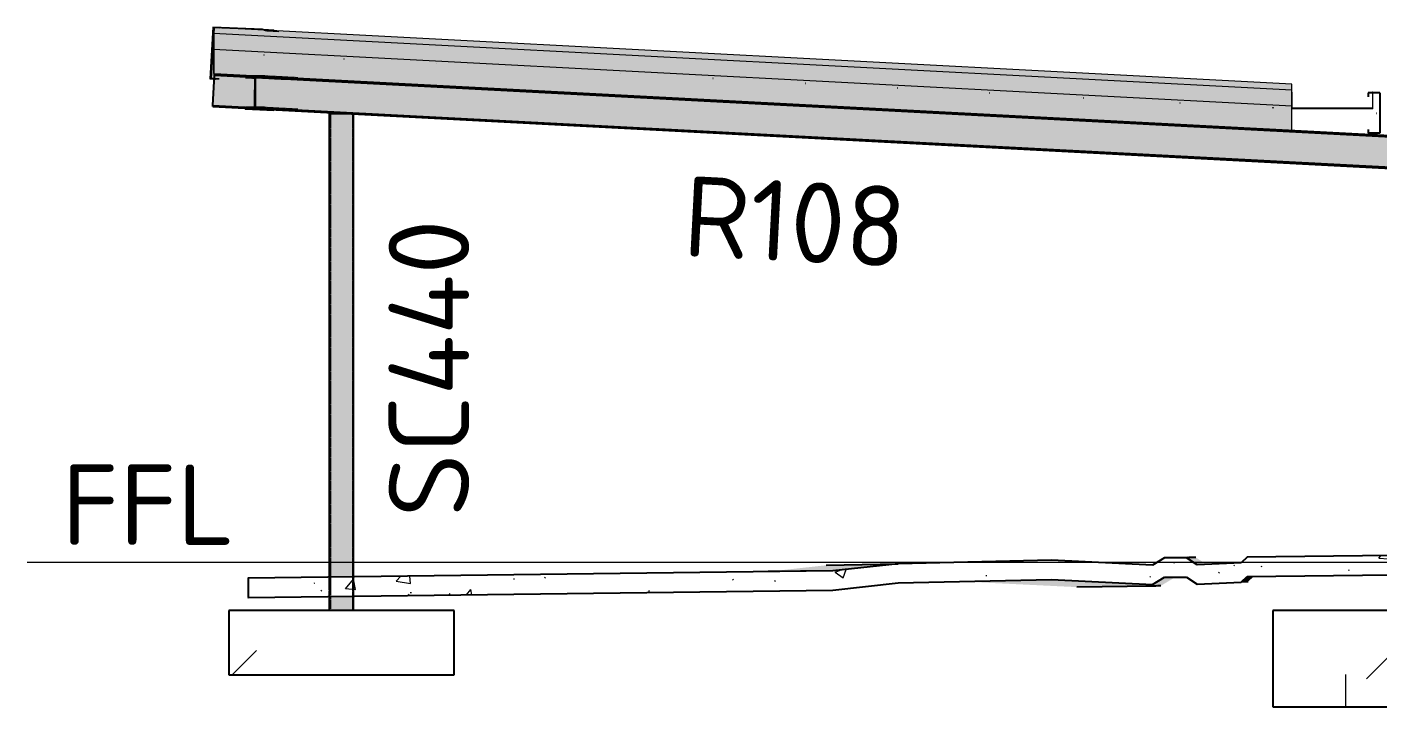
# Model space of a CAD drawing. Header units: millimetres. Extents: x 632 to 561478, y -3890 to 22200.
# Drawn here: x 143206 to 151598, y 4300 to 8522 of the extents above; entities that cross this region are included whole.
import ezdxf

# ---------------------------------------------------------------- set-up
doc = ezdxf.new("R2010")
doc.units = ezdxf.units.MM
for name, pattern in [('Dash', [7, 5, -2]), ('Hidden Double', [7, 5, -2]), ('Hidden Half', [3, 2, -1])]:
    doc.linetypes.add(name, pattern=pattern)
for name, color, linetype, lineweight in [('A-230-H-FLOOR', 190, 'Continuous', 13), ('A-230-M_FLOOR', 192, 'Continuous', 13), ('A-230-MH_FLOOR', 190, 'Hidden Double', 13), ('A-270-M_ROOF', 132, 'Continuous', 13), ('S-160-M_FOUND', 171, 'Continuous', 13), ('S-160-MH_FOUND', 171, 'Hidden Half', 13), ('S-280-A_COLUMN', 171, 'Continuous', 18), ('S-280-A_STRUCT_FRAME', 2, 'Continuous', 18), ('S-280-M_COLUMN', 52, 'Continuous', 13), ('S-280-M_STRUCT_FRAME', 12, 'Continuous', 13), ('S-280-MH_COLUMN', 52, 'Hidden Half', 13), ('Z-230-A_LEVEL', 51, 'Continuous', 13), ('Z-230_A_LEVEL', 51, 'Continuous', 18)]:
    doc.layers.add(name, color=color, linetype=linetype, lineweight=lineweight)
doc.styles.add('ISOCPEUR_2', font='isocpeur.ttf', dxfattribs={"height": 500})
pattern_1 = [(45, (4337896, 0), (-1414.214, 0), [750, -3000]), (45, (4338896, 1000), (-1414.214, 0), [750, -3000]), (45, (4339896, -300), (-1414.214, 0), [250, -2000]), (90, (4339896, 500), (-500, 500), [500, -2000]), (315, (4339896, 1000), (0, 2828.43), [500, -3000]), (0, (4338896, 1000), (2000, 2000), [300, -1000]), (0, (4336396, 2000), (2000, 2000), [300, -2000])]

# ---------------------------------------------------------------- blocks, each defined once
blk = doc.blocks.new('Roof Gutters4 - Roof Gutters-3348027-S6_501-SECTION C4')
at = {"layer": 'A-270-M_ROOF', "lineweight": 5, "transparency": 33554432}
for points in [[(4305315.5, 8199.8), (4305313.9, 8202.5), (4305297.6, 8203.4), (4305316.6, 8519.3), (4305621.3, 8506.2), (4305638.3, 8499.9), (4305647.7, 8499.7), (4305621.9, 8509.1), (4305313.8, 8522.4), (4305294.5, 8200.9), (4305313.9, 8199.9)], [(4305302.4, 8203.2), (4305321.3, 8519), (4305316.6, 8519.3), (4305297.6, 8203.4)], [(4305322.6, 8202.2), (4305324.1, 8231), (4305335.2, 8231), (4305352.4, 8517.4), (4305321.2, 8519), (4305302.3, 8203.2), (4305313.9, 8202.6)], [(4305687.5, 8502.7), (4305625.7, 8506), (4305647.7, 8504.5)], [(4305722.2, 8495.6), (4305692.7, 8505.5), (4305626.3, 8509), (4305653, 8499.1)]]:
    blk.add_hatch(color=253, dxfattribs=at).paths.add_polyline_path(points)
at = {"layer": 'A-270-M_ROOF', "color": 53, "lineweight": 5}
for p, q in [((4305313.8, 8522.4), (4305294.5, 8200.9)), ((4305297.6, 8203.4), (4305316.6, 8519.3)), ((4305299.4, 8203.4), (4305316.6, 8489.8)), ((4305621.9, 8509.1), (4305313.8, 8522.4)), ((4305313.8, 8522.4), (4305318.5, 8522.2)), ((4305316.6, 8519.3), (4305621.3, 8506.2)), ((4305316.6, 8519.3), (4305321.3, 8519)), ((4305316.6, 8489.8), (4305318.3, 8519.2)), ((4305321.3, 8519), (4305316.6, 8439.8)), ((4305318.3, 8519.2), (4305318.5, 8522.2)), ((4305318.5, 8522.2), (4305349.4, 8520.5)), ((4305318.5, 8522.2), (4305626.3, 8509)), ((4305582.3, 8507.8), (4305321.3, 8519)), ((4305321.3, 8519), (4305352.4, 8517.4)), ((4305625.7, 8506), (4305582.3, 8507.8)), ((4305621.3, 8506.2), (4305638.3, 8499.9)), ((4305621.3, 8506.2), (4305625.7, 8506)), ((4305648.7, 8499.3), (4305621.9, 8509.1)), ((4305621.9, 8509.1), (4305626.3, 8509)), ((4305635, 8502.6), (4305625.7, 8506)), ((4305626.3, 8509), (4305692.7, 8505.5)), ((4305626.3, 8509), (4305645.1, 8502)), ((4305627.7, 8505.9), (4305635.8, 8505.4)), ((4305642.6, 8499.8), (4305635, 8502.6)), ((4305637.6, 8505.4), (4305687.5, 8502.7)), ((4305638.3, 8499.9), (4305647.7, 8499.4)), ((4305638.3, 8499.9), (4305642.6, 8499.8)), ((4305647.7, 8499.5), (4305642.6, 8499.8)), ((4305642.6, 8499.8), (4305647.7, 8499.5)), ((4305645.1, 8502), (4305653, 8499.1)), ((4305647.7, 8499.4), (4305648.7, 8499.3)), ((4305648.3, 8499.5), (4305652.8, 8499.2)), ((4305653, 8499.1), (4305648.4, 8499.4)), ((4305648.7, 8499.3), (4305653, 8499.1)), ((4305652.8, 8499.2), (4305710.9, 8496.2)), ((4305653, 8499.1), (4305722.5, 8495.5)), ((4305687.5, 8502.7), (4305692, 8502.5)), ((4305316.6, 8439.8), (4305302.4, 8203.2)), ((4305294.5, 8200.9), (4305315.5, 8199.8)), ((4305294.5, 8200.9), (4305299.2, 8200.7)), ((4305315.6, 8202.3), (4305297.6, 8203.4)), ((4305297.6, 8203.4), (4305302.4, 8203.2)), ((4305299.2, 8200.7), (4305299.4, 8203.1)), ((4305299.2, 8200.7), (4305315.5, 8199.8)), ((4305302.4, 8203.2), (4305319.3, 8202.3)), ((4305302.4, 8203.2), (4305320.4, 8202.1)), ((4305315.5, 8199.8), (4305315.6, 8202.3)), ((4305320.2, 8199.6), (4305315.5, 8199.8)), ((4305315.5, 8199.8), (4305320.3, 8199.6)), ((4305320.4, 8202.1), (4305315.6, 8202.3)), ((4305319.3, 8202.3), (4305333.4, 8201.6)), ((4305320.4, 8202.1), (4305320.2, 8199.6)), ((4305353.3, 8197.9), (4305320.3, 8199.6)), ((4305320.3, 8199.6), (4305329.9, 8199.1)), ((4305353.4, 8200.4), (4305320.4, 8202.1))]:
    blk.add_line(p, q, dxfattribs=at)
blk = doc.blocks.new('25021-APA-ZZ-ZZ-M3-AR-000001_V3_rvt-3-S6_501-SECTION C4')
at = {"layer": 'A-270-M_ROOF', "transparency": 33554432}
for color, points in [(9, [(4312014.5, 8133.2), (4312014.5, 8168.2), (4305316.6, 8519.3), (4305316.6, 8484.2), (4311910.6, 8138.6)]), (253, [(4312518.5, 8016.2), (4312516.5, 8018.2), (4312016.5, 8018.2), (4312014.5, 8016.2)])]:
    blk.add_hatch(color=color, dxfattribs=at).paths.add_polyline_path(points)
at = {"layer": 'A-270-M_ROOF', "lineweight": 5, "transparency": 33554432}
for color, points in [(8, [(4312014.5, 8033), (4312014.5, 8133.2), (4305316.6, 8484.2), (4305316.6, 8384.1), (4311910.6, 8038.5)]), (8, [(4312014.5, 7882.8), (4312014.5, 8033), (4305316.6, 8384.1), (4305316.6, 8233.9), (4311910.6, 7888.3)]), (8, [(4312014.6, 7882.8), (4312015.4, 7896), (4312014.6, 8168.2)]), (253, [(4312016.7, 8018.2), (4312017.5, 8022.9), (4312016.7, 8118.2)])]:
    blk.add_hatch(color=color, dxfattribs=at).paths.add_polyline_path(points)
at = {"layer": 'A-270-M_ROOF', "color": 53, "lineweight": 5}
for p, q in [((4312014.5, 8168.2), (4305316.6, 8519.3)), ((4305316.6, 8519.3), (4305316.6, 8233.9)), ((4305321.3, 8519), (4305316.6, 8519.3)), ((4305316.6, 8484.2), (4312014.5, 8133.2)), ((4305321.3, 8233.7), (4305321.3, 8519)), ((4305352.4, 8517.4), (4305321.3, 8519)), ((4305316.6, 8384.1), (4312014.5, 8033)), ((4305316.6, 8233.9), (4312014.5, 7882.8)), ((4305316.6, 8233.9), (4305321.3, 8233.7)), ((4305321.3, 8233.7), (4305352.6, 8232)), ((4312014.5, 7882.8), (4312014.5, 8168.2)), ((4312014.5, 8168.2), (4312015.4, 8168.2)), ((4312016.5, 8118.2), (4312014.5, 8118.2)), ((4312014.5, 8118.2), (4312014.5, 8016.2)), ((4312015.4, 8118.2), (4312014.5, 8118.2)), ((4312016.5, 8018.2), (4312016.5, 8118.2)), ((4312017.4, 8118.2), (4312016.5, 8118.2)), ((4312518.5, 8118.2), (4312516.5, 8118.2)), ((4312516.5, 8118.2), (4312516.5, 8018.2)), ((4312517.4, 8118.2), (4312516.5, 8118.2)), ((4312518.5, 8016.2), (4312518.5, 8118.2)), ((4312518.5, 8118.2), (4312519.4, 8118.2)), ((4312014.5, 8016.2), (4312518.5, 8016.2)), ((4312015.4, 8016.2), (4312014.5, 8016.2)), ((4312516.5, 8018.2), (4312016.5, 8018.2)), ((4312017.4, 8018.2), (4312016.5, 8018.2)), ((4312517.4, 8018.2), (4312516.5, 8018.2)), ((4312519.4, 8016.2), (4312518.5, 8016.2)), ((4312015.4, 7882.8), (4312014.5, 7882.8))]:
    blk.add_line(p, q, dxfattribs=at)
blk.add_blockref('Roof Gutters4 - Roof Gutters-3348027-S6_501-SECTION C4', (0, 0), dxfattribs=at)
blk = doc.blocks.new('NRP_Framing-Steel-Purlin C - P946 - EC250-24-4139665-S6_501-SECTION C4')
at = {"layer": 'S-280-M_STRUCT_FRAME', "color": 1, "lineweight": 25}
blk.add_line((4311321, 8051.9), (4311322.1, 8051.8), dxfattribs=at)
blk.add_line((4311321, 8051.9), (4311322.1, 8051.8), dxfattribs=at)
blk = doc.blocks.new('NRP_Framing-Steel-Purlin C - P946 - EC250-24-4139697-S6_501-SECTION C4')
at = {"layer": 'S-280-M_STRUCT_FRAME', "color": 1, "lineweight": 25}
blk.add_line((4305629.2, 8350.2), (4305631.4, 8350), dxfattribs=at)
blk.add_line((4305629.2, 8350.2), (4305631.4, 8350), dxfattribs=at)
blk = doc.blocks.new('NRP_Framing-Steel-Purlin C - P946 - EC250-24-4139666-S6_501-SECTION C4')
at = {"layer": 'S-280-M_STRUCT_FRAME', "color": 1, "lineweight": 25}
for p, q in [((4312562, 8112.7), (4312489, 8112.7)), ((4312489, 8112.7), (4312489, 8088.7)), ((4312562, 8112.7), (4312562, 7862.7)), ((4312489, 7886.7), (4312489, 7862.7)), ((4312562, 7862.7), (4312489, 7862.7))]:
    blk.add_line(p, q, dxfattribs=at)
blk = doc.blocks.new('NRP_Framing-Steel-Purlin C - P946 - EC250-24-4139667-S6_501-SECTION C4')
at = {"layer": 'S-280-M_STRUCT_FRAME', "color": 1, "lineweight": 25}
blk.add_line((4311897.9, 8021.6), (4311899, 8021.6), dxfattribs=at)
blk.add_line((4311897.9, 8021.6), (4311899, 8021.6), dxfattribs=at)
blk = doc.blocks.new('NRP_Framing-Steel-Purlin C - P946 - EC250-24-4138995-S6_501-SECTION C4')
at = {"layer": 'S-280-M_STRUCT_FRAME', "color": 1, "lineweight": 25}
blk.add_line((4311319.9, 8051.9), (4311321, 8051.9), dxfattribs=at)
blk.add_line((4311319.9, 8051.9), (4311321, 8051.9), dxfattribs=at)
blk = doc.blocks.new('NRP_Framing-Steel-Purlin C - P946 - EC250-24-V23-S6_501-SECTION C4')
at = {"layer": 'S-280-M_STRUCT_FRAME', "color": 1, "lineweight": 25}
blk.add_line((4312541.1, 7987.7), (4312542.2, 7987.7), dxfattribs=at)
blk.add_line((4312541.1, 7987.7), (4312542.2, 7987.7), dxfattribs=at)
blk = doc.blocks.new('NRP_Framing-Steel-Purlin C - P946 - EC250-24-V24-S6_501-SECTION C4')
at = {"layer": 'S-280-M_STRUCT_FRAME', "color": 1, "lineweight": 25}
blk.add_line((4311896.8, 8021.7), (4311897.9, 8021.6), dxfattribs=at)
blk.add_line((4311896.8, 8021.7), (4311897.9, 8021.6), dxfattribs=at)
blk = doc.blocks.new('NRP_Framing-Steel-Purlin C - P946 - EC250-24-4139668-S6_501-SECTION C4')
at = {"layer": 'S-280-M_STRUCT_FRAME', "color": 1, "lineweight": 25}
blk.add_line((4310710.6, 8083.9), (4310711.7, 8083.8), dxfattribs=at)
blk.add_line((4310710.6, 8083.9), (4310711.7, 8083.8), dxfattribs=at)
blk = doc.blocks.new('NRP_Framing-Steel-Purlin C - P946 - EC250-24-4139801-S6_501-SECTION C4')
at = {"layer": 'S-280-M_STRUCT_FRAME', "color": 1, "lineweight": 25}
blk.add_line((4309567.4, 8143.8), (4309567.1, 8143.8), dxfattribs=at)
blk.add_line((4309567.4, 8143.8), (4309567.1, 8143.8), dxfattribs=at)
blk = doc.blocks.new('NRP_Framing-Steel-Purlin C - P946 - EC250-24-4139670-S6_501-SECTION C4')
at = {"layer": 'S-280-M_STRUCT_FRAME', "color": 1, "lineweight": 25}
blk.add_line((4309566, 8143.8), (4309567.1, 8143.8), dxfattribs=at)
blk.add_line((4309566, 8143.8), (4309567.1, 8143.8), dxfattribs=at)
blk = doc.blocks.new('NRP_Framing-Steel-Purlin C - P946 - EC250-24-4139802-S6_501-SECTION C4')
at = {"layer": 'S-280-M_STRUCT_FRAME', "color": 1, "lineweight": 25}
blk.add_line((4308994.1, 8173.8), (4308993.9, 8173.8), dxfattribs=at)
blk.add_line((4308994.1, 8173.8), (4308993.9, 8173.8), dxfattribs=at)
blk = doc.blocks.new('NRP_Framing-Steel-Purlin C - P946 - EC250-24-4139672-S6_501-SECTION C4')
at = {"layer": 'S-280-M_STRUCT_FRAME', "color": 1, "lineweight": 25}
blk.add_line((4308992.8, 8173.9), (4308993.9, 8173.8), dxfattribs=at)
blk.add_line((4308992.8, 8173.9), (4308993.9, 8173.8), dxfattribs=at)
blk = doc.blocks.new('NRP_Framing-Steel-Purlin C - P946 - EC250-24-4139803-S6_501-SECTION C4')
at = {"layer": 'S-280-M_STRUCT_FRAME', "color": 1, "lineweight": 25}
blk.add_line((4308420.8, 8203.9), (4308420.7, 8203.9), dxfattribs=at)
blk.add_line((4308420.8, 8203.9), (4308420.7, 8203.9), dxfattribs=at)
blk = doc.blocks.new('NRP_Framing-Steel-Purlin C - P946 - EC250-24-4139674-S6_501-SECTION C4')
at = {"layer": 'S-280-M_STRUCT_FRAME', "color": 1, "lineweight": 25}
blk.add_line((4308419.6, 8203.9), (4308420.7, 8203.9), dxfattribs=at)
blk.add_line((4308419.6, 8203.9), (4308420.7, 8203.9), dxfattribs=at)
blk = doc.blocks.new('NRP_Framing-Steel-Purlin C - P946 - EC250-24-4139676-S6_501-SECTION C4')
at = {"layer": 'S-280-M_STRUCT_FRAME', "color": 1, "lineweight": 25}
blk.add_line((4307846.4, 8234), (4307847.6, 8233.9), dxfattribs=at)
blk.add_line((4307846.4, 8234), (4307847.6, 8233.9), dxfattribs=at)
blk = doc.blocks.new('NRP_Framing-Steel-Purlin C - P946 - EC250-24-4139805-S6_501-SECTION C4')
at = {"layer": 'S-280-M_STRUCT_FRAME', "color": 1, "lineweight": 25}
blk.add_line((4307273.3, 8264), (4307273.1, 8264), dxfattribs=at)
blk.add_line((4307273.3, 8264), (4307273.1, 8264), dxfattribs=at)
blk = doc.blocks.new('NRP_Framing-Steel-Purlin C - P946 - EC250-24-4139678-S6_501-SECTION C4')
at = {"layer": 'S-280-M_STRUCT_FRAME', "color": 1, "lineweight": 25}
blk.add_line((4307273.3, 8264), (4307274.4, 8263.9), dxfattribs=at)
blk.add_line((4307273.3, 8264), (4307274.4, 8263.9), dxfattribs=at)
blk = doc.blocks.new('NRP_Framing-Steel-Purlin C - P946 - EC250-24-4139806-S6_501-SECTION C4')
at = {"layer": 'S-280-M_STRUCT_FRAME', "color": 1, "lineweight": 25}
blk.add_line((4306700.1, 8294), (4306699.9, 8294), dxfattribs=at)
blk.add_line((4306700.1, 8294), (4306699.9, 8294), dxfattribs=at)
blk = doc.blocks.new('NRP_Framing-Steel-Purlin C - P946 - EC250-24-4139680-S6_501-SECTION C4')
at = {"layer": 'S-280-M_STRUCT_FRAME', "color": 1, "lineweight": 25}
blk.add_line((4306700.1, 8294), (4306701.2, 8294), dxfattribs=at)
blk.add_line((4306700.1, 8294), (4306701.2, 8294), dxfattribs=at)
blk = doc.blocks.new('NRP_Framing-Steel-Purlin C - P946 - EC250-24-4139807-S6_501-SECTION C4')
at = {"layer": 'S-280-M_STRUCT_FRAME', "color": 1, "lineweight": 25}
blk.add_line((4306126.9, 8324.1), (4306126.6, 8324.1), dxfattribs=at)
blk.add_line((4306126.9, 8324.1), (4306126.6, 8324.1), dxfattribs=at)
blk = doc.blocks.new('NRP_Framing-Steel-Purlin C - P946 - EC250-24-V25-S6_501-SECTION C4')
at = {"layer": 'S-280-M_STRUCT_FRAME', "color": 1, "lineweight": 25}
blk.add_line((4306126.9, 8324.1), (4306128, 8324), dxfattribs=at)
blk.add_line((4306126.9, 8324.1), (4306128, 8324), dxfattribs=at)
blk = doc.blocks.new('NRP_Framing-Steel-Purlin C - P946 - EC250-24-4139682-S6_501-SECTION C4')
at = {"layer": 'S-280-M_STRUCT_FRAME', "color": 1, "lineweight": 25}
blk.add_line((4310138.2, 8113.8), (4310139.3, 8113.8), dxfattribs=at)
blk.add_line((4310138.2, 8113.8), (4310139.3, 8113.8), dxfattribs=at)
blk = doc.blocks.new('NRP_Framing-Steel-Purlin C - P946 - EC250-24-4139808-S6_501-SECTION C4')
at = {"layer": 'S-280-M_STRUCT_FRAME', "color": 1, "lineweight": 25}
blk.add_line((4310137, 8113.9), (4310138.2, 8113.9), dxfattribs=at)
blk.add_line((4310137, 8113.9), (4310138.2, 8113.9), dxfattribs=at)
blk = doc.blocks.new('NRP_Framing-Steel-Purlin C - P946 - EC250-24-V26-S6_501-SECTION C4')
at = {"layer": 'S-280-M_STRUCT_FRAME', "color": 1, "lineweight": 25}
blk.add_line((4310719, 8083.4), (4310720.1, 8083.4), dxfattribs=at)
blk.add_line((4310719, 8083.4), (4310720.1, 8083.4), dxfattribs=at)
blk = doc.blocks.new('NRP_Column-Steel-SHS - SC440 - 150x150x5_0SHS-4139702-S6_501-SECTION C4')
at = {"layer": 'S-280-MH_COLUMN', "lineweight": 25}
for p, q in [((4306041.7, 7982.3), (4306041.7, 5106.4)), ((4306181.7, 7982.3), (4306181.7, 5108.1)), ((4306041.7, 5106.3), (4306041.7, 4986.4)), ((4306181.7, 5108.1), (4306181.7, 4988.2)), ((4306041.7, 4986.4), (4306041.7, 4900)), ((4306181.7, 4988.1), (4306181.7, 4900))]:
    blk.add_line(p, q, dxfattribs=at)
blk = doc.blocks.new('NRP_Foundation-Pad Footing Fibre _v2_ - PF5 -1400 x 1400 x 400d-3893014-S6_501-SECTION C4')
at = {"layer": 'S-160-M_FOUND'}
h = blk.add_hatch(dxfattribs=at)
h.set_pattern_fill('FP_11', color=256, style=0, pattern_type=2)
h.set_pattern_definition(pattern_1)
h.paths.add_polyline_path([(4306811.7, 4500), (4306811.7, 4900), (4305411.7, 4900), (4305411.7, 4500)])
at = {"layer": 'S-160-M_FOUND', "lineweight": 25}
for p, q in [((4306811.7, 4900), (4305411.7, 4900)), ((4305411.7, 4900), (4305411.7, 4500)), ((4306811.7, 4500), (4306811.7, 4900)), ((4305411.7, 4500), (4306811.7, 4500))]:
    blk.add_line(p, q, dxfattribs=at)
blk = doc.blocks.new('NRP_Foundation-Pad Footing Fibre _v2_ - PF2 -2400 x 2000 x 600d-3893007-S6_501-SECTION C4')
at = {"layer": 'S-160-M_FOUND'}
h = blk.add_hatch(dxfattribs=at)
h.set_pattern_fill('FP_11', color=256, style=0, pattern_type=2)
h.set_pattern_definition(pattern_1)
h.paths.add_polyline_path([(4311896.4, 4300), (4314296.4, 4300), (4314296.4, 4900), (4311896.4, 4900)])
at = {"layer": 'S-160-M_FOUND', "lineweight": 25}
for p, q in [((4314296.4, 4900), (4311896.4, 4900)), ((4311896.4, 4900), (4311896.4, 4300)), ((4314296.4, 4300), (4314296.4, 4900)), ((4311896.4, 4300), (4314296.4, 4300))]:
    blk.add_line(p, q, dxfattribs=at)
blk = doc.blocks.new('NRP_Framing-Steel-UB - R108 - 200UB25_4-4139699-S6_501-SECTION C4')
at = {"layer": 'S-280-M_STRUCT_FRAME', "linetype": 'Dash', "lineweight": 25}
h = blk.add_hatch(color=256, dxfattribs=at)
h.paths.add_polyline_path([(4312818.4, 7830.4), (4312818.7, 7835.3), (4312724.2, 7835.3)])
h.paths.add_polyline_path([(4312632.2, 7840.1), (4312632.2, 7841.3), (4312758.7, 7841.3), (4305324.1, 8231), (4305323.7, 8223.2), (4312609.7, 7841.3)])
h = blk.add_hatch(color=256, dxfattribs=at)
h.paths.add_polyline_path([(4312808.6, 7647.3), (4312808.8, 7647.3), (4312818.4, 7830.4), (4312693.4, 7835.3), (4312638.2, 7835.3), (4312638.2, 7652), (4312726.9, 7647.3)])
h.paths.add_polyline_path([(4312632.2, 7652.3), (4312632.2, 7840.1), (4305323.7, 8223.2), (4305313.9, 8035.8), (4311910.6, 7690.1)])
h = blk.add_hatch(color=256, dxfattribs=at)
h.paths.add_polyline_path([(4312808.2, 7635.3), (4312808.5, 7641.3), (4312692.3, 7641.3)])
h.paths.add_polyline_path([(4312632.2, 7644.5), (4312632.2, 7652.3), (4305313.9, 8035.8), (4305313.5, 8028), (4312577.9, 7647.3)])
h.paths.add_polyline_path([(4312638.2, 7647.3), (4312726.9, 7647.3), (4312638.2, 7652)])
at = {"layer": 'S-280-M_STRUCT_FRAME', "lineweight": 25}
for p, q in [((4305323.7, 8223.2), (4305324.1, 8231)), ((4305324.1, 8231), (4312757.8, 7841.4)), ((4305313.9, 8035.8), (4305323.7, 8223.2)), ((4305323.7, 8223.2), (4312632.3, 7840.1)), ((4305313.5, 8028), (4305313.9, 8035.8)), ((4305313.5, 8028), (4312632.2, 7644.5)), ((4305313.9, 8035.8), (4312632.2, 7652.3)), ((4312725.1, 7835.3), (4312818.4, 7830.4)), ((4312818.4, 7830.4), (4312808.8, 7647.3)), ((4312818.7, 7835.3), (4312818.4, 7830.4)), ((4312638.1, 7652), (4312725.9, 7647.4)), ((4312693.3, 7641.3), (4312808.2, 7635.3)), ((4312808.5, 7641.3), (4312808.2, 7635.3))]:
    blk.add_line(p, q, dxfattribs=at)
at = {"layer": 'S-280-M_STRUCT_FRAME', "linetype": 'Dash', "lineweight": 25}
for p, q in [((4312632.3, 7840.1), (4312723.2, 7835.4)), ((4312759.7, 7841.3), (4312818.8, 7838.2)), ((4312818.8, 7838.2), (4312818.7, 7835.4)), ((4312632.3, 7652.3), (4312638, 7652)), ((4312632.3, 7644.5), (4312691.4, 7641.4)), ((4312727.8, 7647.3), (4312808.6, 7643)), ((4312808.6, 7643), (4312808.5, 7641.4)), ((4312808.8, 7647.3), (4312808.6, 7643))]:
    blk.add_line(p, q, dxfattribs=at)

msp = doc.modelspace()

# ---------------------------------------------------------------- hatches: boundary and pattern name
at = {"layer": 'A-230-H-FLOOR'}
h = msp.add_hatch(dxfattribs=at)
h.set_pattern_fill('FP_12', color=256, style=0, pattern_type=2)
h.set_pattern_definition([(50, (176943.3, 0), (728.737, -63.756), [76.2, -838.2]), (355, (176943.3, 0), (-140.972, 764.228), [60.96, -670.56]), (100.451, (177004, -5.3), (587.77, 700.467), [64.76, -712.36]), (46.184, (176943.3, 203.2), (1084.316, -168.17), [114.3, -1257.3]), (96.636, (177033.6, 189.2), (949.61, 989.71), [97.14, -1068.54]), (351.184, (176943.3, 203.2), (949.62, 989.7), [91.44, -1005.84]), (21, (177044.9, 152.4), (606.458, -409.061), [76.2, -838.2]), (326, (177044.9, 152.4), (247.208, 736.753), [60.96, -670.56]), (71.451, (177095.4, 118.3), (853.668, 327.685), [64.76, -712.36]), (37.5, (176943.28, 0), (12.3547, 338.2201), [6.706, -655.726, 6.706, -674.014, -673.1]), (37.5, (176943.28, 0), (12.3547, 338.2201), [-1343.152, 6.706, -666.394]), (7.5, (176943.28, 0), (267.279, 400.722), [6.706, -381.406, 6.706, -640.486, -256.54]), (7.5, (176943.28, 0), (267.279, 400.722), [-1035.304, 6.706, -249.834]), (327.5, (176716.7, 0), (542.3633, -22.9153), [6.706, -247.294, 6.706, -785.774, -1051.56]), (327.5, (176716.7, 0), (542.3633, -22.9153), [-1046.48, 6.706, -1044.854]), (317.5, (176615.1, 0), (592.517, 101.707), [6.706, -323.494, 6.706, -519.582, -746.76]), (317.5, (176615.1, 0), (592.517, 101.707), [-856.488, 6.706, -740.054])])
h.paths.add_polyline_path([(144579.1, 4980), (148211.8, 5025.3), (148617.1, 5069.9), (149569.2, 5091.1), (150197.9, 5060.5), (150272.4, 5105.8), (150407.8, 5107.1), (150475.4, 5063.1), (150747.9, 5076), (150784.7, 5110.9), (151679.6, 5120), (151679.6, 5240), (150784.7, 5230.9), (150747.9, 5196), (150475.4, 5183.1), (150407.8, 5227.1), (150272.4, 5225.8), (150197.4, 5180.5), (149569.1, 5211.1), (148617, 5189.9), (148211.7, 5145.3), (144579.1, 5100)])
h.paths.add_polyline_path([(150272.3, 5105.8), (150272.3, 5105.8), (150249.2, 5105.8)])
at = {"layer": 'A-230-H-FLOOR', "lineweight": 5}
for points in [[(150475.4, 5183.1), (150531.6, 5185.8), (150467.4, 5227.7), (150407.9, 5227.1), (150475.4, 5183.1)], [(144579.1, 5100), (144579.1, 5100), (144578.1, 5100)], [(149727.9, 5044.2), (150197.9, 5051.2), (150197.4, 5060.5), (149560.1, 5090.9), (149016.7, 5078.8), (149639.6, 5048.5)], [(150197.9, 5050), (150249.2, 5052.4), (150338.1, 5106.4), (150271.8, 5105.4), (150197.8, 5060.5), (150197.9, 5054.7)], [(150747.9, 5076), (150791.4, 5078), (150826.3, 5111.4), (150784.7, 5110.9), (150747.9, 5076)]]:
    msp.add_hatch(color=256, dxfattribs=at).paths.add_polyline_path(points)
h = msp.add_hatch(color=256, dxfattribs=at)
h.paths.add_polyline_path([(147809.1, 5140.3), (148211.8, 5145.3), (148617, 5189.9), (148169.8, 5180), (147854.6, 5145.3)])
h.paths.add_polyline_path([(148211.7, 5145.3), (148211.7, 5145.3), (147890.7, 5145.3)])
at = {"layer": 'S-280-M_COLUMN', "lineweight": 5}
h = msp.add_hatch(color=256, dxfattribs=at)
h.paths.add_polyline_path([(145096.4, 4900), (145096.3, 4986.4), (145083.9, 4986.3), (145085.6, 4900), (145090.2, 4900)])
h.paths.add_polyline_path([(145083.9, 5106.3), (145096.4, 5106.5), (145096.4, 7982.3), (145083.9, 7982.3), (145083.9, 5145.3)])
h = msp.add_hatch(color=256, dxfattribs=at)
h.paths.add_polyline_path([(145221.4, 4900), (145221.4, 4988), (145096.4, 4986.5), (145096.4, 4900)])
h.paths.add_polyline_path([(145096.4, 5106.5), (145221.4, 5108), (145221.4, 7982.3), (145096.4, 7982.3), (145096.4, 5145.3)])
h = msp.add_hatch(color=256, dxfattribs=at)
h.paths.add_polyline_path([(145232.3, 4900), (145233.9, 4900), (145232.1, 4988.1), (145221.4, 4988), (145221.4, 4900), (145227.7, 4900)])
h.paths.add_polyline_path([(145221.4, 5108), (145233.9, 5108.2), (145232.3, 7982.3), (145221.4, 7982.3), (145221.4, 5108.1)])
at = {"layer": 'S-280-M_STRUCT_FRAME', "lineweight": 5}
h = msp.add_hatch(color=256, dxfattribs=at)
h.paths.add_polyline_path([(144561.9, 8014.6), (144577.3, 8016.7), (144561.9, 8017.5)])
h.paths.add_polyline_path([(144683.4, 8214.6), (144683.4, 8217.7), (144666.8, 8215.5)])
for points in [[(144888.2, 8203.9), (144888.2, 8207), (144683.4, 8217.7), (144683.4, 8214.6), (144820.1, 8207.4)], [(144808.8, 8004.6), (144617.3, 8014.6), (144561.9, 8014.6), (144745.1, 8005.2)]]:
    msp.add_hatch(color=256, dxfattribs=at).paths.add_polyline_path(points)

# ---------------------------------------------------------------- linework, layer by layer
at = {"layer": 'A-230-M_FLOOR', "lineweight": 25}
for p, q in [((149569.2, 5211.1), (148617.1, 5189.9)), ((150197.4, 5180.5), (149569.2, 5211.1)), ((150272.4, 5225.8), (150197.9, 5180.5)), ((150407.8, 5227.1), (150272.4, 5225.8)), ((150475.4, 5183.1), (150407.8, 5227.1)), ((150784.7, 5230.9), (150747.9, 5196)), ((151679.6, 5240), (150784.7, 5230.9)), ((148211.7, 5145.3), (144579.1, 5100)), ((148211.7, 5145.3), (147809.1, 5140.3)), ((148169.6, 5180), (148617.1, 5189.9)), ((148617.1, 5189.9), (148211.7, 5145.3)), ((150197.9, 5180.5), (150197.4, 5180.5)), ((150747.9, 5196), (150475.4, 5183.1)), ((150784.7, 5110.9), (151679.6, 5120)), ((144579.1, 5100), (144578.1, 5100)), ((144579.1, 5100), (144579.1, 4980)), ((148211.7, 5025.3), (148617.1, 5069.9)), ((148617.1, 5069.9), (149569.2, 5091.1)), ((149569.2, 5091.1), (150197.4, 5060.5)), ((150197.9, 5050), (149727.9, 5044.2)), ((150197.9, 5050), (150197.4, 5060.5)), ((150197.9, 5060.5), (150272.4, 5105.8)), ((150197.9, 5054.8), (150197.9, 5060.5)), ((150249.3, 5052.4), (150232.4, 5051.6)), ((150272.4, 5105.8), (150407.8, 5107.1)), ((150407.8, 5107.1), (150475.4, 5063.1)), ((150475.4, 5063.1), (150747.8, 5076)), ((150747.9, 5076), (150784.7, 5110.9)), ((150791.4, 5078), (150747.9, 5076)), ((144578.1, 4980), (144579.1, 4980)), ((144579.1, 4980), (148211.7, 5025.3))]:
    msp.add_line(p, q, dxfattribs=at)
at = {"layer": 'A-230-MH_FLOOR', "lineweight": 25}
for p, q in [((150467.2, 5227.7), (150407.8, 5227.1)), ((150232.4, 5051.6), (150197.9, 5050))]:
    msp.add_line(p, q, dxfattribs=at)
at = {"layer": 'S-280-M_COLUMN', "lineweight": 25}
for p, q in [((145083.9, 7982.3), (145083.9, 5106.3)), ((145083.9, 7982.3), (145096.4, 7982.3)), ((145221.4, 7982.3), (145096.4, 7982.3)), ((145221.4, 7982.3), (145233.9, 7982.3)), ((145233.9, 5108.2), (145233.9, 7982.3)), ((145083.9, 4986.3), (145083.9, 4900)), ((145233.9, 4900), (145233.9, 4988.2))]:
    msp.add_line(p, q, dxfattribs=at)
at = {"layer": 'S-280-M_STRUCT_FRAME', "linetype": 'Dash', "lineweight": 25}
for p, q in [((144564, 8217.7), (144563.9, 8209.9)), ((144563.9, 8209.9), (144621, 8209.9)), ((144622.7, 8217.7), (144564, 8217.7)), ((144564.7, 8209.9), (144621, 8206.9)), ((144621, 8209.9), (144619.1, 8022.4)), ((144624.3, 8022.4), (144626.2, 8209.9)), ((144626.2, 8209.9), (144683.3, 8209.9)), ((144627.1, 8209.9), (144817.4, 8199.9)), ((144683.3, 8209.9), (144683.4, 8214.6)), ((144683.3, 8209.9), (144888.2, 8199.2)), ((144695, 8217.1), (144888.2, 8207)), ((144562, 8022.4), (144561.9, 8017.5)), ((144616.6, 8022.4), (144562, 8022.4)), ((144618.3, 8014.6), (144681.2, 8014.6)), ((144619.1, 8022.4), (144618.5, 8022.4)), ((144681.4, 8022.4), (144624.3, 8022.4)), ((144681.3, 8014.6), (144681.4, 8022.4)), ((144681.3, 8014.6), (144888.2, 8003.8)), ((144681.4, 8022.4), (144888.2, 8011.6))]:
    msp.add_line(p, q, dxfattribs=at)
at = {"layer": 'S-280-M_STRUCT_FRAME', "lineweight": 25}
for p, q in [((144683.4, 8217.7), (144624.6, 8217.7)), ((144683.4, 8214.6), (144683.4, 8217.7)), ((144683.4, 8217.7), (144695, 8217.1)), ((144561.9, 8017.5), (144561.9, 8014.6)), ((144561.9, 8014.6), (144616.4, 8014.6)), ((144562.8, 8014.5), (144740.1, 8005.3))]:
    msp.add_line(p, q, dxfattribs=at)
at = {"layer": 'S-280-MH_COLUMN', "lineweight": 25}
for p, q in [((145083.9, 5106.2), (145083.9, 4986.3)), ((145233.9, 4988.2), (145233.9, 5108.1))]:
    msp.add_line(p, q, dxfattribs=at)
at = {"layer": 'Z-230-A_LEVEL'}
msp.add_line((143206.2, 5200), (198349.3, 5200), dxfattribs=at)

# ---------------------------------------------------------------- block references
at = {"color": 10, "lineweight": 5}
msp.add_blockref('25021-APA-ZZ-ZZ-M3-AR-000001_V3_rvt-3-S6_501-SECTION C4', (-4160952.7, 0), dxfattribs=at)
at = {"layer": 'S-160-MH_FOUND', "lineweight": 25}
for name in ['NRP_Foundation-Pad Footing Fibre _v2_ - PF5 -1400 x 1400 x 400d-3893014-S6_501-SECTION C4', 'NRP_Foundation-Pad Footing Fibre _v2_ - PF2 -2400 x 2000 x 600d-3893007-S6_501-SECTION C4']:
    msp.add_blockref(name, (-4160952.7, 0), dxfattribs=at)
at = {"layer": 'S-280-M_STRUCT_FRAME', "color": 1, "lineweight": 25}
for name in ['NRP_Framing-Steel-Purlin C - P946 - EC250-24-4139697-S6_501-SECTION C4', 'NRP_Framing-Steel-Purlin C - P946 - EC250-24-4139807-S6_501-SECTION C4', 'NRP_Framing-Steel-Purlin C - P946 - EC250-24-V25-S6_501-SECTION C4', 'NRP_Framing-Steel-Purlin C - P946 - EC250-24-4139806-S6_501-SECTION C4', 'NRP_Framing-Steel-Purlin C - P946 - EC250-24-4139680-S6_501-SECTION C4', 'NRP_Framing-Steel-Purlin C - P946 - EC250-24-4139805-S6_501-SECTION C4', 'NRP_Framing-Steel-Purlin C - P946 - EC250-24-4139678-S6_501-SECTION C4', 'NRP_Framing-Steel-Purlin C - P946 - EC250-24-4139676-S6_501-SECTION C4', 'NRP_Framing-Steel-Purlin C - P946 - EC250-24-4139674-S6_501-SECTION C4', 'NRP_Framing-Steel-Purlin C - P946 - EC250-24-4139803-S6_501-SECTION C4', 'NRP_Framing-Steel-Purlin C - P946 - EC250-24-4139672-S6_501-SECTION C4', 'NRP_Framing-Steel-Purlin C - P946 - EC250-24-4139802-S6_501-SECTION C4', 'NRP_Framing-Steel-Purlin C - P946 - EC250-24-4139670-S6_501-SECTION C4', 'NRP_Framing-Steel-Purlin C - P946 - EC250-24-4139801-S6_501-SECTION C4', 'NRP_Framing-Steel-Purlin C - P946 - EC250-24-4139808-S6_501-SECTION C4', 'NRP_Framing-Steel-Purlin C - P946 - EC250-24-4139682-S6_501-SECTION C4', 'NRP_Framing-Steel-Purlin C - P946 - EC250-24-4139668-S6_501-SECTION C4', 'NRP_Framing-Steel-Purlin C - P946 - EC250-24-V26-S6_501-SECTION C4', 'NRP_Framing-Steel-Purlin C - P946 - EC250-24-4139666-S6_501-SECTION C4', 'NRP_Framing-Steel-Purlin C - P946 - EC250-24-4138995-S6_501-SECTION C4', 'NRP_Framing-Steel-Purlin C - P946 - EC250-24-4139665-S6_501-SECTION C4', 'NRP_Framing-Steel-Purlin C - P946 - EC250-24-V24-S6_501-SECTION C4', 'NRP_Framing-Steel-Purlin C - P946 - EC250-24-4139667-S6_501-SECTION C4', 'NRP_Framing-Steel-Purlin C - P946 - EC250-24-V23-S6_501-SECTION C4']:
    msp.add_blockref(name, (-4160952.7, 0), dxfattribs=at)
at = {"layer": 'S-280-M_STRUCT_FRAME', "linetype": 'Dash', "lineweight": 25}
msp.add_blockref('NRP_Framing-Steel-UB - R108 - 200UB25_4-4139699-S6_501-SECTION C4', (-4160952.7, 0), dxfattribs=at)
at = {"layer": 'S-280-MH_COLUMN', "lineweight": 25}
msp.add_blockref('NRP_Column-Steel-SHS - SC440 - 150x150x5_0SHS-4139702-S6_501-SECTION C4', (-4160952.7, 0), dxfattribs=at)

# ---------------------------------------------------------------- texts
at = {"layer": 'S-280-A_COLUMN', "lineweight": 13, "insert": (145452.5, 5479.2), "char_height": 500, "width": 2308.86, "attachment_point": 1, "rotation": 90, "style": 'ISOCPEUR_2'}
msp.add_mtext('SC440', dxfattribs=at)
at = {"layer": 'S-280-A_STRUCT_FRAME', "lineweight": 13, "insert": (147299, 7600.3), "char_height": 500, "width": 1651.476, "attachment_point": 1, "rotation": 357, "style": 'ISOCPEUR_2'}
msp.add_mtext('R108', dxfattribs=at)
at = {"layer": 'Z-230_A_LEVEL', "lineweight": 13, "insert": (143421, 5805.7), "char_height": 500, "width": 1298.734, "attachment_point": 1, "style": 'ISOCPEUR_2'}
msp.add_mtext('FFL', dxfattribs=at)

doc.saveas('drawing.dxf')
